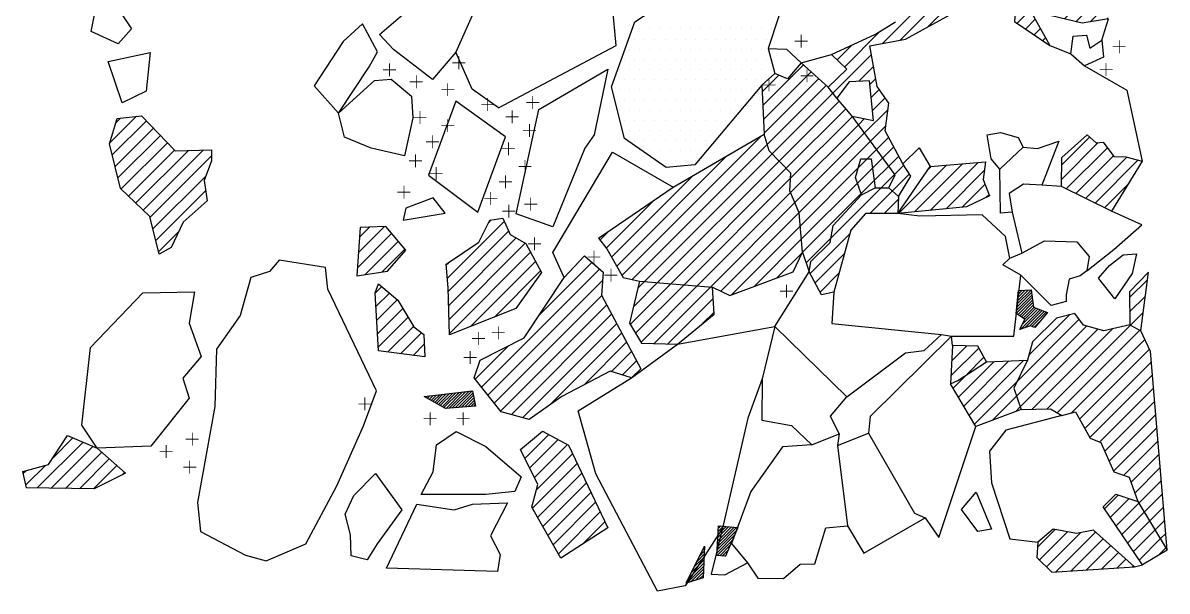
# Model space of a CAD drawing. Header units: metres. Extents: x -343 to -197, y -1703 to -1410.
# Drawn here: x -338 to -196.8, y -1703.1 to -1633 of the extents above; entities that cross this region are included whole.
import ezdxf

# ---------------------------------------------------------------- set-up
doc = ezdxf.new("R2010")
doc.units = ezdxf.units.M
doc.header["$LTSCALE"] = 25
doc.header["$MEASUREMENT"] = 0
doc.layers.get('0').update_dxf_attribs({"linetype": 'CONTINUOUS'})
for name, color, linetype in [('FEUER', 1, 'CONTINUOUS'), ('KNOCHEN', 2, 'CONTINUOUS'), ('STEINE', 4, 'CONTINUOUS'), ('STEINESCHRAFF', 4, 'CONTINUOUS')]:
    doc.layers.add(name, color=color, linetype=linetype)

# ---------------------------------------------------------------- blocks, each defined once
blk = doc.blocks.new('*X2')
at = {"color": 0}
for p, q in [((-252.03, -1620.64), (-250.16, -1618.76)), ((-252.01, -1620.26), (-250.54, -1618.79)), ((-252, -1619.89), (-250.94, -1618.84)), ((-251.98, -1619.52), (-251.34, -1618.88)), ((-252.1, -1622.12), (-249.56, -1619.58)), ((-252.08, -1621.75), (-249.71, -1619.38)), ((-252.06, -1621.38), (-249.86, -1619.17)), ((-252.05, -1621.01), (-250.01, -1618.97)), ((-251.96, -1619.15), (-251.74, -1618.93)), ((-251.87, -1622.25), (-249.42, -1619.79)), ((-251.62, -1622.34), (-249.27, -1619.99)), ((-251.36, -1622.44), (-249.27, -1620.35)), ((-251.1, -1622.53), (-249.29, -1620.73)), ((-250.84, -1622.63), (-249.32, -1621.1)), ((-250.58, -1622.72), (-249.34, -1621.48)), ((-248.36, -1622.27), (-246.99, -1620.9)), ((-248.17, -1622.43), (-247.03, -1621.29)), ((-247.83, -1622.44), (-247.07, -1621.69)), ((-254.31, -1623.62), (-252.82, -1622.13)), ((-254.27, -1623.93), (-252.48, -1622.15)), ((-254.25, -1623.21), (-253.15, -1622.11)), ((-254.19, -1622.8), (-253.49, -1622.09)), ((-254.14, -1622.39), (-253.83, -1622.08)), ((-254.02, -1624.04), (-252.14, -1622.16)), ((-253.77, -1624.14), (-251.87, -1622.25)), ((-253.52, -1624.24), (-251.62, -1622.34)), ((-253.27, -1624.35), (-251.36, -1622.44)), ((-253.01, -1624.45), (-251.1, -1622.53)), ((-252.76, -1624.55), (-250.84, -1622.63)), ((-252.51, -1624.65), (-250.58, -1622.72)), ((-252.26, -1624.76), (-250.32, -1622.81)), ((-252.01, -1624.86), (-250.06, -1622.91)), ((-251.76, -1624.96), (-249.8, -1623)), ((-251.51, -1625.07), (-249.54, -1623.1)), ((-250.32, -1622.81), (-249.37, -1621.86)), ((-250.06, -1622.91), (-249.39, -1622.24)), ((-249.8, -1623), (-249.42, -1622.62)), ((-249.54, -1623.1), (-249.44, -1623)), ((-247.49, -1622.45), (-247.11, -1622.08)), ((-251.26, -1625.17), (-249.33, -1623.24)), ((-251.01, -1625.27), (-249.14, -1623.4)), ((-250.76, -1625.38), (-248.95, -1623.57)), ((-250.51, -1625.48), (-248.76, -1623.73)), ((-250.26, -1625.58), (-248.57, -1623.89)), ((-250.01, -1625.69), (-248.38, -1624.06)), ((-249.76, -1625.79), (-248.19, -1624.22)), ((-249.55, -1625.93), (-248, -1624.39)), ((-249.37, -1626.11), (-247.81, -1624.55)), ((-249.2, -1626.29), (-247.62, -1624.71)), ((-249.02, -1626.46), (-247.43, -1624.88)), ((-248.84, -1626.64), (-247.25, -1625.04)), ((-248.67, -1626.82), (-247.06, -1625.21)), ((-248.49, -1626.99), (-246.87, -1625.37)), ((-248.31, -1627.17), (-246.77, -1625.63)), ((-248.14, -1627.35), (-246.83, -1626.04)), ((-247.96, -1627.52), (-246.71, -1626.28)), ((-247.74, -1627.66), (-246.53, -1626.45)), ((-247.47, -1627.74), (-246.36, -1626.63)), ((-247.19, -1627.82), (-246.18, -1626.81)), ((-246.92, -1627.9), (-245.95, -1626.93)), ((-246.65, -1627.98), (-245.42, -1626.75)), ((-246.37, -1628.06), (-245.15, -1626.84)), ((-246.1, -1628.14), (-245.25, -1627.29)), ((-229.62, -1627.57), (-229.43, -1627.38)), ((-245.83, -1628.22), (-245.34, -1627.74)), ((-245.56, -1628.3), (-245.44, -1628.18)), ((-229.56, -1627.87), (-229.1, -1627.41)), ((-229.51, -1628.16), (-228.78, -1627.44)), ((-229.27, -1628.28), (-228.46, -1627.47)), ((-229.02, -1628.39), (-228.14, -1627.51)), ((-228.78, -1628.5), (-227.82, -1627.54)), ((-228.54, -1628.61), (-227.5, -1627.57)), ((-228.29, -1628.72), (-227.18, -1627.6)), ((-228.05, -1628.83), (-226.86, -1627.63)), ((-227.8, -1628.94), (-226.59, -1627.72)), ((-227.56, -1629.05), (-226.42, -1627.91)), ((-227.32, -1629.16), (-226.25, -1628.09)), ((-227.07, -1629.27), (-226.08, -1628.27)), ((-226.83, -1629.38), (-225.91, -1628.46)), ((-226.65, -1629.55), (-225.74, -1628.64)), ((-226.49, -1629.74), (-225.57, -1628.83)), ((-226.32, -1629.92), (-225.4, -1629.01)), ((-226.15, -1630.11), (-225.23, -1629.2)), ((-225.98, -1630.3), (-225.07, -1629.38)), ((-225.81, -1630.48), (-224.91, -1629.57)), ((-225.64, -1630.67), (-224.82, -1629.84)), ((-225.48, -1630.85), (-224.73, -1630.1)), ((-225.28, -1631.01), (-224.64, -1630.37)), ((-224.76, -1630.85), (-224.55, -1630.63)), ((-215.4, -1668.86), (-213.43, -1666.89)), ((-215.36, -1668.47), (-213.48, -1666.58)), ((-215.32, -1668.07), (-213.52, -1666.27)), ((-215.28, -1667.68), (-213.57, -1665.97)), ((-215.24, -1667.28), (-213.91, -1665.96)), ((-215.2, -1666.89), (-214.28, -1665.97)), ((-215.15, -1666.49), (-214.65, -1665.98)), ((-215.11, -1666.09), (-215.01, -1665.99)), ((-215.19, -1669), (-213.39, -1667.2)), ((-214.97, -1669.14), (-213.35, -1667.51)), ((-214.76, -1669.28), (-213.3, -1667.82)), ((-214.65, -1670.23), (-212.72, -1668.3)), ((-214.55, -1669.42), (-213.23, -1668.1)), ((-214.34, -1669.56), (-212.97, -1668.2)), ((-214.89, -1670.82), (-212.46, -1668.39)), ((-214.34, -1670.62), (-212.2, -1668.49)), ((-213.78, -1670.42), (-211.95, -1668.59)), ((-213.46, -1670.46), (-211.69, -1668.69)), ((-213.2, -1670.55), (-212.31, -1669.66)), ((-288.31, -1679.19), (-288.19, -1679.07)), ((-288.09, -1679.32), (-287.78, -1679.02)), ((-287.86, -1679.45), (-287.38, -1678.97)), ((-287.64, -1679.58), (-286.98, -1678.92)), ((-287.41, -1679.71), (-286.58, -1678.87)), ((-287.19, -1679.83), (-286.18, -1678.82)), ((-286.96, -1679.96), (-285.78, -1678.78)), ((-286.74, -1680.09), (-285.37, -1678.73)), ((-286.51, -1680.22), (-284.97, -1678.68)), ((-286.28, -1680.35), (-284.57, -1678.63)), ((-286.06, -1680.47), (-284.17, -1678.58)), ((-285.8, -1680.57), (-283.77, -1678.53)), ((-285.42, -1680.54), (-283.36, -1678.49)), ((-285.03, -1680.51), (-282.96, -1678.44)), ((-284.65, -1680.48), (-282.56, -1678.39)), ((-284.26, -1680.44), (-282.46, -1678.64)), ((-283.88, -1680.41), (-282.4, -1678.94)), ((-283.49, -1680.38), (-282.35, -1679.24)), ((-283.11, -1680.35), (-282.29, -1679.53)), ((-282.72, -1680.32), (-282.24, -1679.83)), ((-282.33, -1680.28), (-282.18, -1680.13)), ((-252.28, -1697.25), (-250.23, -1695.2)), ((-252.26, -1696.88), (-250.55, -1695.17)), ((-252.24, -1696.5), (-250.88, -1695.15)), ((-252.22, -1696.13), (-251.21, -1695.12)), ((-252.2, -1695.75), (-251.53, -1695.09)), ((-252.18, -1695.38), (-251.86, -1695.06)), ((-252.34, -1698.37), (-250.17, -1696.21)), ((-252.32, -1698), (-249.91, -1695.59)), ((-252.3, -1697.62), (-249.9, -1695.23)), ((-254.14, -1698.05), (-253.9, -1697.81)), ((-252.33, -1698.71), (-250.44, -1696.82)), ((-252, -1698.74), (-250.7, -1697.44)), ((-255.49, -1700.81), (-253.96, -1699.28)), ((-255.15, -1700.12), (-253.94, -1698.91)), ((-254.81, -1699.43), (-253.93, -1698.55)), ((-254.48, -1698.74), (-253.91, -1698.18)), ((-251.68, -1698.77), (-250.96, -1698.06)), ((-251.36, -1698.81), (-251.23, -1698.68)), ((-256.08, -1702.11), (-253.98, -1700.02)), ((-255.82, -1701.5), (-253.97, -1699.65)), ((-255.56, -1701.95), (-254, -1700.38)), ((-255.04, -1701.79), (-254.01, -1700.75)), ((-254.53, -1701.62), (-254.03, -1701.12))]:
    blk.add_line(p, q, dxfattribs=at)
blk = doc.blocks.new('*X3')
at = {"color": 0}
for p, q in [((-209.77, -1650.5), (-206.35, -1647.08)), ((-209.79, -1652.29), (-205.27, -1647.77)), ((-209.22, -1653.48), (-204.14, -1648.41)), ((-234.91, -1650.89), (-233.81, -1649.79)), ((-208.04, -1654.07), (-203.38, -1649.41)), ((-206.85, -1654.66), (-201.75, -1649.55)), ((-205.67, -1655.24), (-200.37, -1649.94)), ((-235.01, -1652.76), (-233.16, -1650.91)), ((-229.93, -1656.52), (-223.95, -1650.53)), ((-227.97, -1656.33), (-222.02, -1650.37)), ((-226.32, -1651.14), (-225.87, -1650.69)), ((-226.01, -1656.14), (-220.09, -1650.21)), ((-224.05, -1655.95), (-219.34, -1651.23)), ((-234.55, -1654.06), (-232.94, -1652.45)), ((-238.27, -1659.55), (-232.08, -1653.36)), ((-233.47, -1656.52), (-230.7, -1653.75)), ((-222.1, -1655.76), (-219.26, -1652.92)), ((-219.1, -1654.52), (-218.74, -1654.17)), ((-204.49, -1655.83), (-201.62, -1652.96)), ((-231.7, -1656.52), (-229.96, -1654.78)), ((-240.86, -1663.91), (-235.92, -1658.97)), ((-240.24, -1665.06), (-236.58, -1661.4)), ((-239.62, -1666.21), (-237.25, -1663.83)), ((-223.46, -1676.56), (-220.02, -1673.12)), ((-223.36, -1674.69), (-221.51, -1672.84)), ((-223.26, -1672.83), (-223.22, -1672.79)), ((-221.6, -1676.48), (-219.39, -1674.26))]:
    blk.add_line(p, q, dxfattribs=at)
blk = doc.blocks.new('LB')
at = {"layer": 'FEUER', "const_width": 0.1}
for points in [[(0, 0), (0, -1.6)], [(-0.8, -0.8), (0.8, -0.8)]]:
    blk.add_lwpolyline(points, dxfattribs=at)
blk = doc.blocks.new('*X5')
at = {"color": 0}
for p, q in [((-261.875, -1633.75), (-261.875, -1633.75)), ((-260.625, -1633.75), (-260.625, -1633.75)), ((-259.375, -1633.75), (-259.375, -1633.75)), ((-258.125, -1633.75), (-258.125, -1633.75)), ((-256.875, -1633.75), (-256.875, -1633.75)), ((-255.625, -1633.75), (-255.625, -1633.75)), ((-254.375, -1633.75), (-254.375, -1633.75)), ((-253.125, -1633.75), (-253.125, -1633.75)), ((-251.875, -1633.75), (-251.875, -1633.75)), ((-250.625, -1633.75), (-250.625, -1633.75)), ((-249.375, -1633.75), (-249.375, -1633.75)), ((-248.125, -1633.75), (-248.125, -1633.75)), ((-246.875, -1633.75), (-246.875, -1633.75)), ((-245.625, -1633.75), (-245.625, -1633.75)), ((-262.5, -1635), (-262.5, -1635)), ((-261.25, -1635), (-261.25, -1635)), ((-260, -1635), (-260, -1635)), ((-258.75, -1635), (-258.75, -1635)), ((-257.5, -1635), (-257.5, -1635)), ((-256.25, -1635), (-256.25, -1635)), ((-255, -1635), (-255, -1635)), ((-253.75, -1635), (-253.75, -1635)), ((-252.5, -1635), (-252.5, -1635)), ((-251.25, -1635), (-251.25, -1635)), ((-250, -1635), (-250, -1635)), ((-248.75, -1635), (-248.75, -1635)), ((-247.5, -1635), (-247.5, -1635)), ((-246.25, -1635), (-246.25, -1635)), ((-263.125, -1636.25), (-263.125, -1636.25)), ((-261.875, -1636.25), (-261.875, -1636.25)), ((-260.625, -1636.25), (-260.625, -1636.25)), ((-259.375, -1636.25), (-259.375, -1636.25)), ((-258.125, -1636.25), (-258.125, -1636.25)), ((-256.875, -1636.25), (-256.875, -1636.25)), ((-255.625, -1636.25), (-255.625, -1636.25)), ((-254.375, -1636.25), (-254.375, -1636.25)), ((-253.125, -1636.25), (-253.125, -1636.25)), ((-251.875, -1636.25), (-251.875, -1636.25)), ((-250.625, -1636.25), (-250.625, -1636.25)), ((-249.375, -1636.25), (-249.375, -1636.25)), ((-248.125, -1636.25), (-248.125, -1636.25)), ((-246.875, -1636.25), (-246.875, -1636.25)), ((-263.75, -1637.5), (-263.75, -1637.5)), ((-262.5, -1637.5), (-262.5, -1637.5)), ((-261.25, -1637.5), (-261.25, -1637.5)), ((-260, -1637.5), (-260, -1637.5)), ((-258.75, -1637.5), (-258.75, -1637.5)), ((-257.5, -1637.5), (-257.5, -1637.5)), ((-256.25, -1637.5), (-256.25, -1637.5)), ((-255, -1637.5), (-255, -1637.5)), ((-253.75, -1637.5), (-253.75, -1637.5)), ((-252.5, -1637.5), (-252.5, -1637.5)), ((-251.25, -1637.5), (-251.25, -1637.5)), ((-250, -1637.5), (-250, -1637.5)), ((-248.75, -1637.5), (-248.75, -1637.5)), ((-247.5, -1637.5), (-247.5, -1637.5)), ((-246.25, -1637.5), (-246.25, -1637.5)), ((-265, -1640), (-265, -1640)), ((-264.375, -1638.75), (-264.375, -1638.75)), ((-263.75, -1640), (-263.75, -1640)), ((-263.125, -1638.75), (-263.125, -1638.75)), ((-262.5, -1640), (-262.5, -1640)), ((-261.875, -1638.75), (-261.875, -1638.75)), ((-261.25, -1640), (-261.25, -1640)), ((-260.625, -1638.75), (-260.625, -1638.75)), ((-260, -1640), (-260, -1640)), ((-259.375, -1638.75), (-259.375, -1638.75)), ((-258.75, -1640), (-258.75, -1640)), ((-258.125, -1638.75), (-258.125, -1638.75)), ((-257.5, -1640), (-257.5, -1640)), ((-256.875, -1638.75), (-256.875, -1638.75)), ((-256.25, -1640), (-256.25, -1640)), ((-255.625, -1638.75), (-255.625, -1638.75)), ((-255, -1640), (-255, -1640)), ((-254.375, -1638.75), (-254.375, -1638.75)), ((-253.75, -1640), (-253.75, -1640)), ((-253.125, -1638.75), (-253.125, -1638.75)), ((-252.5, -1640), (-252.5, -1640)), ((-251.875, -1638.75), (-251.875, -1638.75)), ((-251.25, -1640), (-251.25, -1640)), ((-250.625, -1638.75), (-250.625, -1638.75)), ((-250, -1640), (-250, -1640)), ((-249.375, -1638.75), (-249.375, -1638.75)), ((-248.75, -1640), (-248.75, -1640)), ((-248.125, -1638.75), (-248.125, -1638.75)), ((-247.5, -1640), (-247.5, -1640)), ((-246.875, -1638.75), (-246.875, -1638.75)), ((-246.25, -1640), (-246.25, -1640)), ((-245.625, -1638.75), (-245.625, -1638.75)), ((-264.375, -1641.25), (-264.375, -1641.25)), ((-263.125, -1641.25), (-263.125, -1641.25)), ((-261.875, -1641.25), (-261.875, -1641.25)), ((-260.625, -1641.25), (-260.625, -1641.25)), ((-259.375, -1641.25), (-259.375, -1641.25)), ((-258.125, -1641.25), (-258.125, -1641.25)), ((-256.875, -1641.25), (-256.875, -1641.25)), ((-255.625, -1641.25), (-255.625, -1641.25)), ((-254.375, -1641.25), (-254.375, -1641.25)), ((-253.125, -1641.25), (-253.125, -1641.25)), ((-251.875, -1641.25), (-251.875, -1641.25)), ((-250.625, -1641.25), (-250.625, -1641.25)), ((-249.375, -1641.25), (-249.375, -1641.25)), ((-248.125, -1641.25), (-248.125, -1641.25)), ((-263.75, -1642.5), (-263.75, -1642.5)), ((-262.5, -1642.5), (-262.5, -1642.5)), ((-261.25, -1642.5), (-261.25, -1642.5)), ((-260, -1642.5), (-260, -1642.5)), ((-258.75, -1642.5), (-258.75, -1642.5)), ((-257.5, -1642.5), (-257.5, -1642.5)), ((-256.25, -1642.5), (-256.25, -1642.5)), ((-255, -1642.5), (-255, -1642.5)), ((-253.75, -1642.5), (-253.75, -1642.5)), ((-252.5, -1642.5), (-252.5, -1642.5)), ((-251.25, -1642.5), (-251.25, -1642.5)), ((-250, -1642.5), (-250, -1642.5)), ((-248.75, -1642.5), (-248.75, -1642.5)), ((-264.375, -1643.75), (-264.375, -1643.75)), ((-263.125, -1643.75), (-263.125, -1643.75)), ((-261.875, -1643.75), (-261.875, -1643.75)), ((-260.625, -1643.75), (-260.625, -1643.75)), ((-259.375, -1643.75), (-259.375, -1643.75)), ((-258.125, -1643.75), (-258.125, -1643.75)), ((-256.875, -1643.75), (-256.875, -1643.75)), ((-255.625, -1643.75), (-255.625, -1643.75)), ((-254.375, -1643.75), (-254.375, -1643.75)), ((-253.125, -1643.75), (-253.125, -1643.75)), ((-251.875, -1643.75), (-251.875, -1643.75)), ((-250.625, -1643.75), (-250.625, -1643.75)), ((-263.75, -1645), (-263.75, -1645)), ((-262.5, -1645), (-262.5, -1645)), ((-261.25, -1645), (-261.25, -1645)), ((-260, -1645), (-260, -1645)), ((-258.75, -1645), (-258.75, -1645)), ((-257.5, -1645), (-257.5, -1645)), ((-256.25, -1645), (-256.25, -1645)), ((-255, -1645), (-255, -1645)), ((-253.75, -1645), (-253.75, -1645)), ((-252.5, -1645), (-252.5, -1645)), ((-251.25, -1645), (-251.25, -1645)), ((-263.125, -1646.25), (-263.125, -1646.25)), ((-261.875, -1646.25), (-261.875, -1646.25)), ((-260.625, -1646.25), (-260.625, -1646.25)), ((-259.375, -1646.25), (-259.375, -1646.25)), ((-258.125, -1646.25), (-258.125, -1646.25)), ((-256.875, -1646.25), (-256.875, -1646.25)), ((-255.625, -1646.25), (-255.625, -1646.25)), ((-254.375, -1646.25), (-254.375, -1646.25)), ((-253.125, -1646.25), (-253.125, -1646.25)), ((-251.875, -1646.25), (-251.875, -1646.25)), ((-262.5, -1647.5), (-262.5, -1647.5)), ((-261.25, -1647.5), (-261.25, -1647.5)), ((-260, -1647.5), (-260, -1647.5)), ((-258.75, -1647.5), (-258.75, -1647.5)), ((-257.5, -1647.5), (-257.5, -1647.5)), ((-256.25, -1647.5), (-256.25, -1647.5)), ((-255, -1647.5), (-255, -1647.5)), ((-253.75, -1647.5), (-253.75, -1647.5)), ((-260.625, -1648.75), (-260.625, -1648.75)), ((-259.375, -1648.75), (-259.375, -1648.75)), ((-258.125, -1648.75), (-258.125, -1648.75)), ((-256.875, -1648.75), (-256.875, -1648.75)), ((-255.625, -1648.75), (-255.625, -1648.75)), ((-254.375, -1648.75), (-254.375, -1648.75)), ((-258.75, -1650), (-258.75, -1650)), ((-257.5, -1650), (-257.5, -1650)), ((-256.25, -1650), (-256.25, -1650)), ((-255, -1650), (-255, -1650))]:
    blk.add_line(p, q, dxfattribs=at)
blk = doc.blocks.new('*X6')
at = {"color": 0}
for p, q in [((-205.45, -1596.68), (-204.48, -1595.71)), ((-206.63, -1604.94), (-198.97, -1597.27)), ((-206.41, -1599.41), (-203.89, -1596.89)), ((-208.31, -1603.08), (-203.77, -1598.53)), ((-207.55, -1604.08), (-203.64, -1600.18)), ((-205.73, -1605.8), (-199.23, -1599.3)), ((-205.08, -1606.92), (-199.49, -1601.33)), ((-204.43, -1608.04), (-199.76, -1603.37)), ((-203.78, -1609.16), (-200.02, -1605.4)), ((-203.13, -1610.27), (-200.29, -1607.43)), ((-202.48, -1611.39), (-200.55, -1609.46)), ((-219.57, -1630.25), (-200.79, -1611.46)), ((-218.01, -1625.15), (-204.7, -1611.84)), ((-222.38, -1631.29), (-203.89, -1612.8)), ((-218.14, -1630.59), (-200.21, -1612.65)), ((-216.71, -1630.93), (-199.62, -1613.84)), ((-215.51, -1631.49), (-199.04, -1615.02)), ((-218.8, -1624.17), (-212.11, -1617.48)), ((-217.17, -1620.78), (-215.13, -1618.73)), ((-212.97, -1630.71), (-202.68, -1620.43)), ((-211.95, -1631.47), (-204.17, -1623.68)), ((-210.89, -1632.17), (-204.69, -1625.97)), ((-225.83, -1627.67), (-225.31, -1627.15)), ((-231.92, -1635.53), (-224.53, -1628.14)), ((-229.75, -1635.12), (-223.43, -1628.81)), ((-226.33, -1633.47), (-220.78, -1627.92)), ((-209.46, -1632.52), (-205.06, -1628.11)), ((-208.04, -1632.86), (-204.98, -1629.8)), ((-215.31, -1633.06), (-213.68, -1631.43)), ((-206.29, -1632.88), (-204.51, -1631.1)), ((-214.26, -1633.78), (-213.05, -1632.56)), ((-204.16, -1632.51), (-204.04, -1632.39)), ((-236.62, -1638.45), (-232.19, -1634.03)), ((-213.2, -1634.49), (-212.42, -1633.7)), ((-237.51, -1637.58), (-235.64, -1635.71)), ((-212.15, -1635.2), (-211.78, -1634.84)), ((-238.05, -1641.66), (-233.28, -1636.89)), ((-246.68, -1643.21), (-241.65, -1638.18)), ((-234.83, -1640.21), (-233.01, -1638.39)), ((-246.75, -1641.52), (-244.69, -1639.46)), ((-246.61, -1644.91), (-240.72, -1639.02)), ((-246.53, -1646.6), (-239.79, -1639.86)), ((-233.48, -1640.62), (-232.74, -1639.88)), ((-246.15, -1647.99), (-238.87, -1640.71)), ((-233.31, -1642.22), (-232.31, -1641.22)), ((-245.55, -1649.15), (-238.05, -1641.66)), ((-244.67, -1650.05), (-237.26, -1642.64)), ((-233.14, -1643.82), (-231.58, -1642.26)), ((-243.79, -1650.94), (-236.44, -1643.59)), ((-234.13, -1646.58), (-231.23, -1643.68)), ((-327.34, -1647.86), (-324, -1644.52)), ((-327.01, -1649.3), (-322.78, -1645.07)), ((-326.54, -1645.3), (-326, -1644.76)), ((-243.27, -1653.94), (-234.88, -1645.56)), ((-243.25, -1652.16), (-235.63, -1644.54)), ((-235.63, -1644.54), (-235.6, -1644.51)), ((-234.88, -1645.56), (-234.14, -1644.81)), ((-233.39, -1647.6), (-231.5, -1645.72)), ((-326.66, -1650.71), (-321.92, -1645.98)), ((-326.3, -1652.13), (-321.06, -1646.88)), ((-264.06, -1664.13), (-246.87, -1646.94)), ((-242.73, -1655.18), (-234.13, -1646.58)), ((-232.64, -1648.62), (-231.15, -1647.13)), ((-325.9, -1653.49), (-320.19, -1647.79)), ((-262.81, -1664.65), (-246.15, -1647.99)), ((-242.19, -1656.41), (-233.39, -1647.6)), ((-231.89, -1649.64), (-230.53, -1648.28)), ((-325, -1654.36), (-319.33, -1648.69)), ((-324.09, -1655.22), (-317.61, -1648.74)), ((-323.19, -1656.09), (-315.8, -1648.7)), ((-322.33, -1656.99), (-314.76, -1649.42)), ((-264.71, -1663.01), (-251.11, -1649.41)), ((-261.3, -1664.91), (-245.55, -1649.15)), ((-233.81, -1649.79), (-232.64, -1648.62)), ((-233.16, -1650.91), (-231.89, -1649.64)), ((-231.14, -1650.66), (-229.91, -1649.43)), ((-259.67, -1665.04), (-244.67, -1650.05)), ((-258.04, -1665.18), (-243.79, -1650.94)), ((-242.05, -1658.03), (-234.91, -1650.89)), ((-232.94, -1652.45), (-231.14, -1650.66)), ((-230.39, -1651.68), (-229.28, -1650.57)), ((-321.98, -1658.41), (-315.47, -1651.9)), ((-265.36, -1661.89), (-255.34, -1651.88)), ((-256.41, -1665.32), (-243.25, -1652.16)), ((-241.91, -1659.66), (-235.01, -1652.76)), ((-232.08, -1653.36), (-230.39, -1651.68)), ((-230.7, -1653.75), (-228.6, -1651.65)), ((-321.64, -1659.84), (-315.47, -1653.67)), ((-254.78, -1665.46), (-243.27, -1653.94)), ((-241.77, -1661.29), (-234.55, -1654.06)), ((-266.02, -1660.79), (-260.14, -1654.91)), ((-253.15, -1665.59), (-242.73, -1655.18)), ((-251.88, -1666.09), (-242.19, -1656.41)), ((-296.6, -1661.32), (-293.43, -1658.15)), ((-296.47, -1659.42), (-295.26, -1658.21)), ((-285.63, -1664.49), (-278.63, -1657.49)), ((-280.53, -1657.62), (-280.21, -1657.3)), ((-250.59, -1666.58), (-242.05, -1658.03)), ((-321.29, -1661.26), (-318.85, -1658.82)), ((-296.73, -1663.21), (-292.51, -1659)), ((-285.52, -1666.14), (-278.07, -1658.7)), ((-285.47, -1667.86), (-277.14, -1659.53)), ((-266.79, -1659.79), (-265.67, -1658.67)), ((-247.77, -1665.52), (-241.91, -1659.66)), ((-241.33, -1662.61), (-238.27, -1659.55)), ((-295.82, -1664.07), (-291.7, -1659.96)), ((-293.74, -1663.76), (-290.9, -1660.92)), ((-285.42, -1669.58), (-276.02, -1660.18)), ((-285.38, -1671.31), (-275.36, -1661.29)), ((-285.78, -1662.87), (-285.5, -1662.59)), ((-282.77, -1670.46), (-274.74, -1662.44)), ((-274.28, -1669.05), (-267.78, -1662.55)), ((-244.95, -1664.47), (-241.79, -1661.31)), ((-281.4, -1677.94), (-266.83, -1663.37)), ((-279.83, -1669.29), (-274.12, -1663.58)), ((-294.55, -1666.34), (-293.74, -1665.53)), ((-280.62, -1678.93), (-266.48, -1664.78)), ((-263.05, -1670.2), (-258.04, -1665.18)), ((-262.66, -1668.04), (-259.67, -1665.04)), ((-262.39, -1671.3), (-256.41, -1665.32)), ((-262.12, -1665.73), (-261.3, -1664.91)), ((-261.72, -1672.4), (-254.78, -1665.46)), ((-201.42, -1666.9), (-199.21, -1664.69)), ((-294.45, -1668.01), (-292.78, -1666.34)), ((-279.84, -1679.91), (-266.58, -1666.65)), ((-260.11, -1672.56), (-253.15, -1665.59)), ((-201.4, -1668.65), (-199.46, -1666.71)), ((-294.36, -1669.68), (-291.83, -1667.15)), ((-294.26, -1671.35), (-291.13, -1668.23)), ((-279.06, -1680.9), (-265.96, -1667.8)), ((-258.4, -1672.61), (-252.8, -1667.02)), ((-294.17, -1673.02), (-290.46, -1669.32)), ((-277.73, -1681.33), (-265.35, -1668.95)), ((-254.16, -1670.14), (-252.7, -1668.68)), ((-215.29, -1677.24), (-207.62, -1669.57)), ((-213.87, -1674.04), (-208.84, -1669.02)), ((-201.3, -1670.31), (-199.72, -1668.73)), ((-292.97, -1673.6), (-289.79, -1670.42)), ((-276.34, -1681.72), (-264.73, -1670.1)), ((-215.36, -1679.07), (-206.68, -1670.39)), ((-214.9, -1680.37), (-205.31, -1670.79)), ((-213.42, -1680.66), (-203.5, -1670.74)), ((-211.62, -1680.64), (-201.3, -1670.31)), ((-210.34, -1681.12), (-200.13, -1670.92)), ((-200.13, -1670.92), (-199.97, -1670.76)), ((-291.41, -1673.81), (-288.83, -1671.22)), ((-273.05, -1680.2), (-264.11, -1671.26)), ((-268.74, -1677.65), (-263.5, -1672.41)), ((-208.56, -1681.11), (-199.51, -1672.06)), ((-289.85, -1674.02), (-288.49, -1672.65)), ((-282.19, -1676.95), (-278.05, -1672.81)), ((-265.35, -1676.03), (-262.88, -1673.56)), ((-207.59, -1681.9), (-198.95, -1673.27)), ((-264, -1676.44), (-262.27, -1674.71)), ((-222.53, -1679.17), (-218.14, -1674.78)), ((-221.87, -1680.28), (-216.3, -1674.71)), ((-221.22, -1681.39), (-214.46, -1674.63)), ((-206.95, -1683.04), (-198.72, -1674.81)), ((-223.19, -1678.06), (-221.6, -1676.48)), ((-206.31, -1684.17), (-198.58, -1676.44)), ((-220.56, -1682.5), (-215.29, -1677.24)), ((-205.08, -1684.7), (-198.45, -1678.07)), ((-218.28, -1681.99), (-215.36, -1679.07)), ((-215.46, -1680.94), (-214.9, -1680.37)), ((-204.46, -1685.85), (-198.31, -1679.7)), ((-203.92, -1687.08), (-198.17, -1681.33)), ((-276.04, -1686.72), (-273.11, -1683.79)), ((-203.39, -1688.31), (-198.04, -1682.96)), ((-336.27, -1690.38), (-330.61, -1684.72)), ((-334.53, -1690.41), (-329.36, -1685.24)), ((-334.35, -1686.7), (-331.86, -1684.2)), ((-275.46, -1687.91), (-271.97, -1684.41)), ((-274.87, -1689.09), (-270.82, -1685.03)), ((-202.12, -1688.81), (-197.9, -1684.59)), ((-332.79, -1690.44), (-328.3, -1685.95)), ((-274.62, -1690.6), (-270.18, -1686.16)), ((-201.24, -1689.7), (-197.76, -1686.22)), ((-337.66, -1690), (-335.26, -1687.6)), ((-331.05, -1690.47), (-327.37, -1686.78)), ((-329.32, -1690.5), (-326.44, -1687.62)), ((-275.14, -1692.89), (-269.61, -1687.35)), ((-200.77, -1691), (-197.63, -1687.86)), ((-337.99, -1688.57), (-337.69, -1688.27)), ((-325.84, -1688.78), (-325.51, -1688.46)), ((-274.49, -1694.01), (-269.04, -1688.55)), ((-200.27, -1692.26), (-197.49, -1689.49)), ((-273.85, -1695.14), (-268.47, -1689.75)), ((-273.21, -1696.26), (-267.9, -1690.95)), ((-272.57, -1697.39), (-267.33, -1692.15)), ((-204.51, -1692.97), (-202.78, -1691.24)), ((-203.79, -1694.02), (-201.46, -1691.69)), ((-203.08, -1695.07), (-200.27, -1692.26)), ((-199.6, -1693.37), (-197.35, -1691.12)), ((-271.93, -1698.52), (-266.76, -1693.34)), ((-202.36, -1696.12), (-199.6, -1693.37)), ((-198.94, -1694.47), (-197.22, -1692.75)), ((-268.96, -1697.31), (-266.19, -1694.54)), ((-201.65, -1697.18), (-198.94, -1694.47)), ((-198.27, -1695.57), (-197.08, -1694.38)), ((-212.77, -1697.69), (-210.59, -1695.52)), ((-212.54, -1699.23), (-209.09, -1695.78)), ((-211.66, -1700.12), (-207.42, -1695.88)), ((-210.52, -1700.74), (-205.58, -1695.81)), ((-200.93, -1698.23), (-198.27, -1695.57)), ((-197.61, -1696.67), (-196.94, -1696.01)), ((-208.62, -1700.62), (-204.65, -1696.65)), ((-206.73, -1700.49), (-203.72, -1697.48)), ((-200.22, -1699.28), (-197.61, -1696.67)), ((-197.87, -1698.7), (-196.94, -1697.78)), ((-196.94, -1697.78), (-196.81, -1697.64)), ((-204.84, -1700.37), (-202.79, -1698.32)), ((-202.95, -1700.25), (-201.86, -1699.16)), ((-201.06, -1700.12), (-200.93, -1699.99))]:
    blk.add_line(p, q, dxfattribs=at)

msp = doc.modelspace()

# ---------------------------------------------------------------- linework, layer by layer
at = {"layer": 'KNOCHEN'}
for points in [[(-214.94, -1670.84), (-214.33, -1669.57), (-215.4, -1668.85), (-215.1, -1666), (-213.57, -1665.95), (-213.26, -1668.09), (-211.53, -1668.75), (-213.11, -1670.59), (-213.67, -1670.38), (-214.94, -1670.84)], [(-285.87, -1680.58), (-288.48, -1679.1), (-282.51, -1678.38), (-282.15, -1680.27), (-285.87, -1680.58)], [(-252.36, -1698.71), (-252.16, -1695.04), (-249.76, -1695.24), (-251.29, -1698.81), (-252.36, -1698.71)], [(-256.13, -1702.13), (-253.89, -1697.54), (-254.04, -1701.47), (-256.13, -1702.13)]]:
    msp.add_lwpolyline(points, dxfattribs=at)
at = {"layer": 'STEINE'}
for points in [[(-279.32, -1643.5), (-264.79, -1635.79), (-265.25, -1630.94), (-265.15, -1628.09), (-265.82, -1626.25), (-265.92, -1623.04), (-267.3, -1621.15), (-269.09, -1618.4), (-275.92, -1621.57), (-279.89, -1624.53)], [(-279.89, -1624.53), (-278.41, -1625.45), (-281.93, -1630.6), (-284.58, -1636.62), (-287.48, -1639.99), (-292.28, -1636.27), (-294.01, -1634.43), (-291.11, -1631.98), (-289.17, -1628.51), (-286.52, -1622.29), (-282.85, -1620.96), (-279.89, -1624.53)], [(-245.21, -1639.24), (-246.79, -1640.67), (-255.09, -1650.52), (-258.61, -1650.83), (-263.76, -1647.26), (-265.35, -1640.89), (-262.5, -1632.88), (-258.32, -1630.12), (-254.5, -1625.33), (-245.21, -1629.86), (-244.7, -1632.16), (-246.02, -1636.18), (-245.21, -1639.24)], [(-326.29, -1635.57), (-329.61, -1634.05), (-328.64, -1629.1), (-327.06, -1630.02), (-324.61, -1633.74), (-326.29, -1635.57)], [(-229.39, -1650.4), (-231.59, -1646.32), (-231.13, -1642.91), (-232.56, -1640.87), (-233.48, -1635.82), (-229.09, -1635), (-220.22, -1630.1), (-215.48, -1631.22), (-215.63, -1632.85), (-211.24, -1635.81), (-208.64, -1636.82), (-206.96, -1638.3), (-201.76, -1641.31), (-199.86, -1650.08)], [(-204.82, -1635.14), (-204.01, -1632.49), (-207.27, -1633.05), (-211.04, -1632.13), (-213.39, -1630.4), (-214.05, -1630.76), (-211.24, -1635.81)], [(-241.94, -1637.92), (-238.22, -1636.89), (-232.77, -1634.39), (-230.32, -1632.86)], [(-296.1, -1633.11), (-298.5, -1635.3), (-302.07, -1640.76), (-299.06, -1644.12), (-295.29, -1638.41), (-294.27, -1636.57), (-296.1, -1633.11)], [(-208.64, -1636.82), (-208.39, -1634.63), (-206.71, -1634.53), (-206.3, -1636.11), (-204.82, -1635.14), (-204.61, -1637.23), (-206.96, -1638.3)], [(-325.78, -1642.87), (-327.52, -1637.77), (-322.31, -1636.64), (-322.82, -1641.44), (-325.78, -1642.87)], [(-279.32, -1643.5), (-282.59, -1641.16), (-284.58, -1636.62)], [(-246.02, -1636.18), (-243.78, -1636.23), (-241.94, -1637.92), (-243.62, -1639.91), (-245.21, -1639.24)], [(-238.63, -1640.92), (-236.33, -1638.73), (-238.22, -1636.89)], [(-277.12, -1656.55), (-274.32, -1643.7), (-265.81, -1638.7), (-267.49, -1646.81), (-268.66, -1648.44), (-272.63, -1658.18), (-277.12, -1656.55)], [(-231.12, -1653.36), (-230.36, -1651.73), (-235.67, -1644.49), (-237.55, -1642.3), (-238.63, -1640.92), (-241.94, -1637.92)], [(-298.34, -1647.08), (-299.06, -1644.12), (-294.62, -1640.09), (-292.58, -1639.94), (-290.08, -1642.03), (-289.88, -1644.73), (-290.94, -1649.42), (-295.02, -1648.46), (-298.34, -1647.08)], [(-246.79, -1640.67), (-246.53, -1646.74)], [(-235.67, -1644.49), (-233.01, -1645.05), (-233.53, -1640.15), (-236.03, -1640.26), (-237.55, -1642.3)], [(-278.45, -1647.07), (-284.57, -1642.64), (-287.98, -1651.77), (-281.86, -1656.35), (-278.45, -1647.07)], [(-321.23, -1661.53), (-322.35, -1656.89), (-325.98, -1653.42), (-327.36, -1647.92), (-326.39, -1644.8), (-323.38, -1644.45), (-319.25, -1648.78), (-314.76, -1648.67), (-314.76, -1650), (-315.67, -1652.45), (-315.27, -1654.95), (-318.27, -1657.6), (-319.75, -1660.71), (-321.23, -1661.53)], [(-266.97, -1659.55), (-257.74, -1653.28), (-246.53, -1646.74)], [(-266.97, -1659.55), (-265.95, -1660.88), (-263.91, -1664.4), (-261.92, -1664.86), (-252.89, -1665.61), (-250.75, -1666.63), (-242.95, -1663.72), (-241.78, -1661.27), (-242.19, -1656.43), (-243.36, -1653.73), (-243.21, -1651.53), (-245.91, -1648.78), (-246.53, -1646.74)], [(-217.41, -1651.06), (-218.48, -1649.78), (-218.99, -1646.83), (-217.36, -1646.52), (-215.16, -1647.13), (-214.55, -1648.35)], [(-209.81, -1653.19), (-209.76, -1649.62), (-206.65, -1646.82), (-205.53, -1647.79), (-204.66, -1647.73), (-203.33, -1649.47), (-201.85, -1649.52), (-199.86, -1650.08), (-203.63, -1656.25)], [(-229.95, -1654.43), (-228.42, -1651.93), (-229.39, -1650.4), (-227.4, -1648.41), (-226.02, -1650.71)], [(-215.92, -1656.36), (-217.35, -1656.46), (-217.41, -1651.06), (-214.55, -1648.35), (-212.77, -1648.5), (-210.12, -1647.58), (-212.25, -1653.04)], [(-271.2, -1664.4), (-272.63, -1661.34), (-265.24, -1648.95), (-257.74, -1653.28)], [(-234.49, -1654.23), (-235.25, -1652.09), (-234.59, -1649.79), (-233.32, -1649.79), (-232.8, -1653.36)], [(-230, -1656.52), (-226.02, -1650.71), (-219.19, -1650.14), (-219.5, -1652.33), (-218.68, -1654.32), (-221.53, -1655.7), (-230, -1656.52)], [(-237.9, -1666.22), (-239.43, -1666.57), (-240.96, -1663.72), (-240.96, -1663.72), (-240.75, -1662.44), (-238.36, -1660.1), (-238, -1658.01), (-234.49, -1654.23), (-232.8, -1653.36), (-231.12, -1653.36), (-229.95, -1654.43), (-230, -1656.52)], [(-206.69, -1663.6), (-203.37, -1660.94), (-199.91, -1657.93), (-203.63, -1656.25), (-209.81, -1653.19), (-212.25, -1653.04), (-214.5, -1652.89), (-216.28, -1654.07), (-215.92, -1656.36), (-214.7, -1661.41)], [(-285.89, -1656.46), (-287.37, -1654.57), (-290.74, -1655.85), (-291.09, -1657.33), (-285.89, -1656.46)], [(-230, -1656.52), (-234.03, -1656.52), (-235.81, -1658.57), (-237.9, -1666.22), (-238.15, -1670.09), (-224.63, -1671.46), (-223.41, -1671.66), (-215.71, -1671.66), (-214.85, -1664.11)], [(-216.17, -1662.02), (-216.74, -1659.37), (-219.59, -1656.67), (-227.29, -1656.83), (-230, -1656.52)], [(-290.78, -1661.05), (-293.23, -1658.14), (-296.39, -1658.25), (-296.8, -1664.21), (-293.03, -1663.65), (-290.78, -1661.05)], [(-285.37, -1671.5), (-285.53, -1665.69), (-285.78, -1662.78), (-281.76, -1660.07), (-280.38, -1657.32), (-278.8, -1657.11), (-277.88, -1659.1), (-275.94, -1660.22), (-274, -1663.79), (-277.16, -1668.23), (-285.37, -1671.5)], [(-214.85, -1664.11), (-217.04, -1662.84), (-216.17, -1662.02), (-214.7, -1661.41), (-211.89, -1659.88), (-207.91, -1660.03), (-206.38, -1661.81), (-206.69, -1663.6), (-207.5, -1664.21), (-208.88, -1664.62), (-209.24, -1666.55), (-209.24, -1667.37), (-211.07, -1667.88), (-214.85, -1664.11)], [(-241.78, -1661.27), (-240.96, -1663.72)], [(-316.47, -1692.17), (-316.11, -1695.74), (-310.55, -1698.65), (-307.99, -1699.36), (-303.1, -1697.26), (-299.28, -1690.12), (-295.97, -1682.73), (-294.39, -1678.39), (-300.37, -1665.85), (-300.67, -1663.2), (-306.39, -1662.28), (-307.61, -1663.66), (-309.9, -1664.43), (-311.23, -1669.12), (-314.13, -1673.25), (-314.33, -1680.34), (-316.47, -1692.17)], [(-278.99, -1680.98), (-282.31, -1676.8), (-281.59, -1674.61), (-276.14, -1671.85), (-271.2, -1664.4), (-268.7, -1661.75), (-266.4, -1663.74), (-266.61, -1666.59), (-261.76, -1675.67), (-262.88, -1676.79), (-265.53, -1675.97), (-271.49, -1679.09), (-275.52, -1681.95), (-278.99, -1680.98)], [(-205.26, -1664.51), (-203.88, -1662.93), (-202.2, -1661.6), (-200.57, -1661.5), (-201.08, -1663.9), (-203.22, -1667.06), (-205.26, -1664.51)], [(-245.19, -1670.45), (-240.96, -1663.72)], [(-199.09, -1663.74), (-201.43, -1666.19), (-201.38, -1670.27), (-200, -1670.99), (-199.09, -1663.74)], [(-294.14, -1673.44), (-294.55, -1666.3), (-294.15, -1665.18), (-291.75, -1667.22), (-289.76, -1670.48), (-288.53, -1671.45), (-288.43, -1674.2), (-294.14, -1673.44)], [(-261.92, -1664.86), (-263.14, -1670.06), (-261.66, -1672.5), (-257.22, -1672.65), (-252.68, -1668.93), (-252.89, -1665.61)], [(-328.86, -1685.45), (-330.75, -1682.65), (-329.69, -1673.06), (-323.21, -1666.32), (-316.84, -1666.17), (-317.5, -1670.04), (-316.02, -1674.17), (-318.31, -1676.83), (-317.49, -1679.32), (-322.23, -1685.24), (-328.86, -1685.45)], [(-201.38, -1670.27), (-204.59, -1670.99), (-207.09, -1670.28), (-208.16, -1668.85), (-210.41, -1669.41), (-213.41, -1672.37), (-214.02, -1674.62), (-215.7, -1678.08), (-214.79, -1680.68), (-211.16, -1680.63), (-209.79, -1681.45), (-208.1, -1680.99), (-206.27, -1684.25), (-204.94, -1684.76), (-203.36, -1688.38), (-201.47, -1689.04), (-200.4, -1692.05), (-196.77, -1698.06)], [(-259.7, -1703.1), (-267.31, -1688.62), (-269.5, -1680.87), (-262.88, -1676.79), (-257.22, -1672.65), (-245.19, -1670.45), (-246.76, -1676.93), (-248.54, -1681.78), (-251.65, -1695.34), (-256.28, -1702.44), (-259.7, -1703.1)], [(-246.76, -1676.93), (-246.81, -1682.03), (-243.14, -1682.69), (-240.64, -1685.04), (-237.27, -1683.71), (-238.35, -1681.52), (-236.31, -1679.12), (-245.19, -1670.45)], [(-196.77, -1698.06), (-198.83, -1673.53), (-200, -1670.99)], [(-236.31, -1679.12), (-229.07, -1673.71), (-226.77, -1673.4), (-224.63, -1671.46)], [(-223.41, -1671.66), (-233.45, -1681.56), (-233.65, -1683.6), (-227.98, -1693.49), (-226.66, -1694.05), (-224.97, -1696.5), (-220.39, -1682.78)], [(-223.26, -1672.79), (-223.41, -1671.66)], [(-219.07, -1674.82), (-220.14, -1672.89), (-223.26, -1672.79), (-223.51, -1677.53)], [(-214.79, -1680.68), (-220.39, -1682.78), (-223.51, -1677.53), (-222.59, -1677.12), (-219.07, -1674.82), (-214.02, -1674.62)], [(-209.79, -1681.45), (-216.67, -1683.24), (-218.71, -1685.84), (-218.45, -1689.76), (-216.2, -1696.65), (-212.73, -1697.05)], [(-288.88, -1691.19), (-287.4, -1688.38), (-286.99, -1685.07), (-284.55, -1683.43), (-280.87, -1685.27), (-276.54, -1688.99), (-277.3, -1690.82), (-280.87, -1691.18), (-288.88, -1691.19)], [(-271.63, -1699.03), (-275.21, -1692.76), (-274.45, -1689.95), (-276.59, -1685.62), (-273.89, -1683.37), (-270.67, -1685.11), (-265.82, -1695.3), (-271.63, -1699.03)], [(-237.48, -1685.14), (-233.65, -1683.6)], [(-237.27, -1683.71), (-237.48, -1685.14)], [(-337.58, -1690.35), (-338.04, -1688.36), (-334.88, -1687.49), (-332.53, -1683.92), (-328.86, -1685.45), (-325.39, -1688.56), (-329.22, -1690.5), (-337.58, -1690.35)], [(-240.64, -1685.04), (-244.26, -1685.29), (-248.18, -1690.8), (-250.57, -1697.23), (-248.58, -1699.63), (-247.31, -1701.51), (-244.15, -1701.56), (-242.06, -1699.78), (-240.27, -1699.72), (-238.9, -1695.29), (-236.25, -1695.03)], [(-237.48, -1685.14), (-236.25, -1695.03), (-234.2, -1698.44), (-226.66, -1694.05)], [(-297.49, -1698.74), (-297.59, -1696.14), (-298.26, -1693.59), (-297.19, -1691.29), (-294.49, -1688.59), (-291.27, -1693.08), (-294.28, -1697.26), (-295.55, -1699.25), (-297.49, -1698.74)], [(-220.13, -1695.73), (-222.17, -1693.03), (-220.34, -1690.89), (-218.45, -1695.48), (-220.13, -1695.73)], [(-293.15, -1700.27), (-289.39, -1692.36), (-284.8, -1693.07), (-282.55, -1692.36), (-278.22, -1692.2), (-280.31, -1696.28), (-279.13, -1698.58), (-279.44, -1700.67), (-293.15, -1700.27)], [(-196.77, -1698.06), (-199.83, -1699.85), (-204.68, -1692.71), (-203.1, -1691.13), (-200.4, -1692.05)], [(-251.65, -1695.34), (-253.07, -1701.01), (-251.39, -1701.11), (-248.58, -1699.63)], [(-200.8, -1700.11), (-205.85, -1695.57), (-207.94, -1695.98), (-210.85, -1695.47), (-212.73, -1697.05), (-212.84, -1698.94), (-211, -1700.77), (-200.8, -1700.11)], [(-200.8, -1700.11), (-199.83, -1699.85)]]:
    msp.add_lwpolyline(points, dxfattribs=at)

# ---------------------------------------------------------------- block references
at = {"layer": 'FEUER'}
for name, p in [('*X3', (0, 0)), ('*X6', (0, 0)), ('LB', (-241.95, -1634.45)), ('LB', (-202.68, -1635.14)), ('LB', (-284.22, -1637.13)), ('LB', (-292.77, -1637.99)), ('LB', (-241.23, -1638.73)), ('LB', (-204.31, -1637.94)), ('LB', (-289.47, -1639.47)), ('LB', (-245.92, -1639.86)), ('LB', (-285.59, -1640.44)), ('LB', (-280.65, -1642.28)), ('LB', (-275.09, -1642.02)), ('LB', (-289.01, -1643.86)), ('LB', (-277.64, -1643.8)), ('LB', (-285.59, -1644.88)), ('LB', (-275.49, -1645.49)), ('LB', (-287.48, -1646.87)), ('LB', (-278.09, -1647.73)), ('LB', (-289.57, -1649.22)), ('LB', (-276.05, -1649.92)), ('LB', (-287.02, -1650.8)), ('LB', (-278.45, -1651.81)), ('LB', (-290.99, -1653.09)), ('LB', (-280.28, -1653.85)), ('LB', (-278.04, -1655.43)), ('LB', (-275.34, -1654.56)), ('LB', (-274.87, -1659.46)), ('LB', (-267.53, -1661.09)), ('LB', (-265.44, -1663.33)), ('LB', (-243.76, -1665.3)), ('LB', (-281.8, -1671.14)), ('LB', (-279.35, -1670.43)), ('LB', (-282.82, -1673.49)), ('LB', (-295.82, -1679.21)), ('LB', (-287.76, -1681.04)), ('LB', (-283.68, -1681.04)), ('LB', (-317.13, -1683.56)), ('LB', (-320.35, -1685.09)), ('LB', (-317.44, -1687.02))]:
    msp.add_blockref(name, p, dxfattribs=at)
at = {"layer": 'KNOCHEN'}
msp.add_blockref('*X2', (0, 0), dxfattribs=at)
at = {"layer": 'STEINESCHRAFF'}
msp.add_blockref('*X5', (0, 0), dxfattribs=at)

doc.saveas('drawing.dxf')
